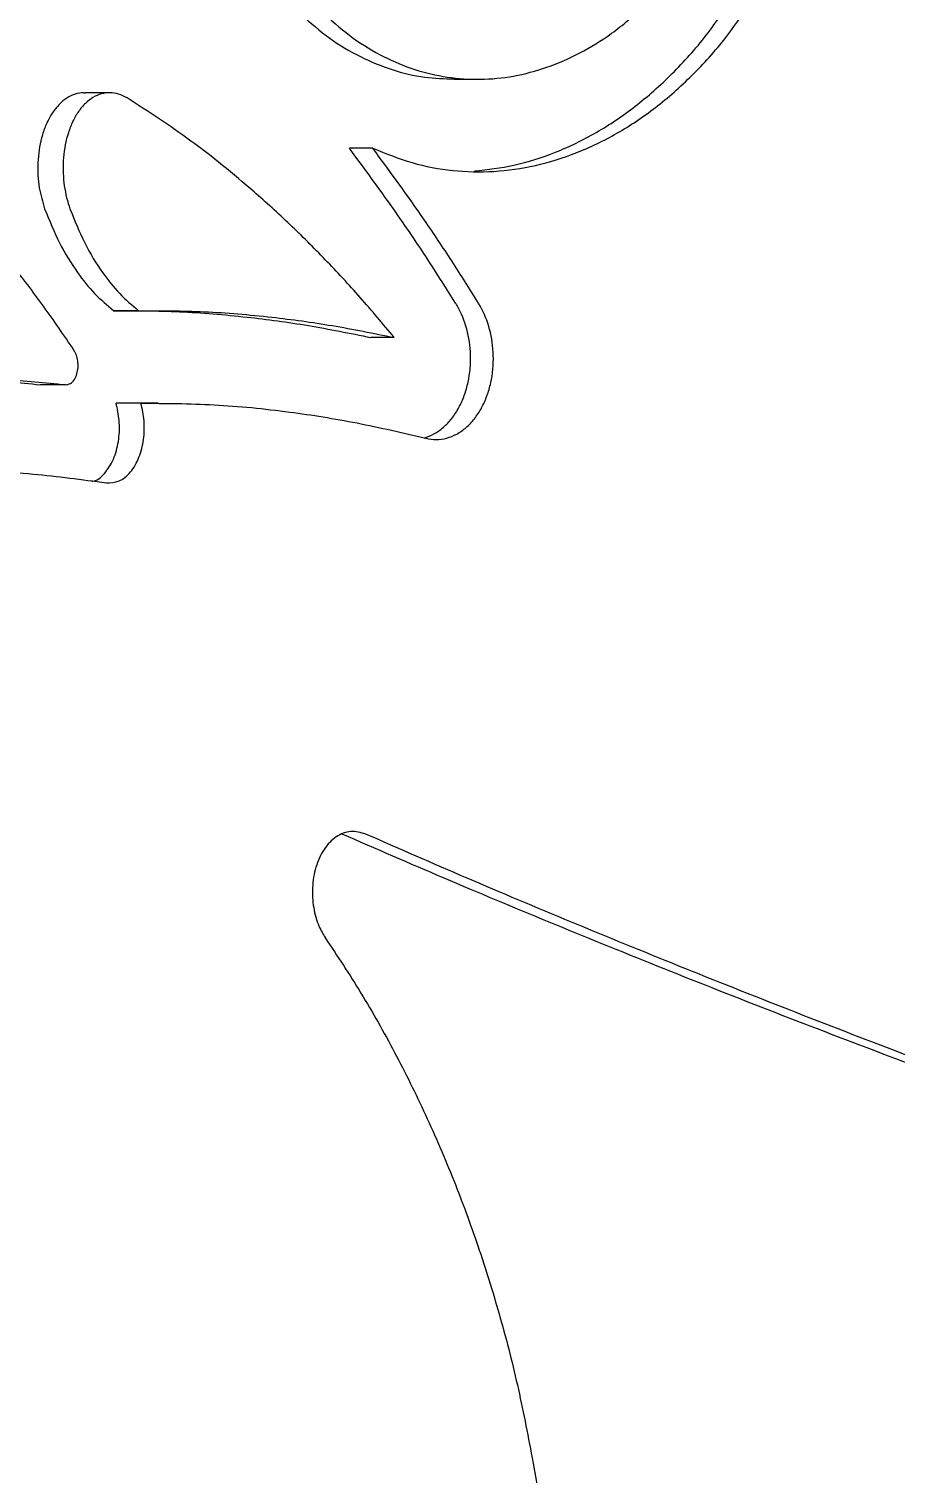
# Model space of a CAD drawing. Header units: millimetres. Extents: x 8 to 871, y 8 to 585.
# Drawn here: x 326.31 to 331.92, y 278.83 to 288.2 of the extents above; entities that cross this region are included whole.
import ezdxf

# ---------------------------------------------------------------- set-up
doc = ezdxf.new("R2010")
doc.units = ezdxf.units.MM
doc.layers.add('OUTLINE', color=7, linetype='Continuous', lineweight=25)

msp = doc.modelspace()

# ---------------------------------------------------------------- linework, layer by layer
at = {"layer": 'OUTLINE'}
for p, q in [((329.06189, 287.87007), (329.21099, 287.87007)), ((326.83275, 287.78305), (326.66963, 287.78305)), ((328.53435, 287.42377), (328.38238, 287.42377)), ((327.01687, 286.37026), (326.8558, 286.37026)), ((328.67308, 286.19673), (328.52181, 286.19673)), ((326.54285, 285.89036), (326.37892, 285.89036)), ((327.0323, 285.77029), (326.87126, 285.77029)), ((327.14294, 285.77122), (326.97628, 285.77122))]:
    msp.add_line(p, q, dxfattribs=at)
for points, knots in [([(328.2243, 288.28805), (328.28465, 288.23548), (328.40556, 288.13018), (328.60152, 288.01339), (328.8053, 287.9282), (329.01594, 287.87923), (329.23031, 287.86476), (329.44707, 287.88558), (329.66353, 287.94288), (329.87669, 288.03548), (330.08923, 288.16663), (330.2959, 288.34119), (330.49393, 288.556), (330.6076, 288.7282), (330.66431, 288.81411)], [0, 0, 0, 0, 0.0807794, 0.161824, 0.2426109, 0.3233261, 0.4042908, 0.4850025, 0.5668394, 0.6489332, 0.7307474, 0.8203865, 0.9103942, 1, 1, 1, 1]), ([(328.53435, 287.42377), (328.61856, 287.38942), (328.78725, 287.32062), (329.05101, 287.27285), (329.31872, 287.26578), (329.58826, 287.30495), (329.85561, 287.3876), (330.11677, 287.51321), (330.36781, 287.68155), (330.60448, 287.88989), (330.82874, 288.13702), (330.95922, 288.33345), (331.02577, 288.43365)], [0, 0, 0, 0, 0.0997207, 0.1997638, 0.2994923, 0.3992265, 0.4992764, 0.5989969, 0.6981568, 0.7976449, 0.8967811, 1, 1, 1, 1]), ([(329.19395, 287.27635), (329.27871, 287.2859), (329.45441, 287.3057), (329.71903, 287.39114), (329.98304, 287.51802), (330.2367, 287.68917), (330.47568, 287.90053), (330.69726, 288.14626), (330.8253, 288.33853), (330.88865, 288.43365)], [0, 0, 0, 0, 0.1356062, 0.2811118, 0.4261366, 0.5702534, 0.7148503, 0.8589281, 1, 1, 1, 1]), ([(328.07058, 288.28805), (328.13162, 288.23523), (328.2539, 288.12943), (328.45202, 288.01219), (328.65801, 287.92775), (328.86222, 287.87856), (328.99818, 287.87434), (329.06196, 287.87236)], [0, 0, 0, 0, 0.2046959, 0.410066, 0.6147855, 0.8193012, 1, 1, 1, 1]), ([(326.59836, 286.11509), (326.53271, 286.2115), (326.40121, 286.40457), (326.19746, 286.67144), (325.98999, 286.92132), (325.78898, 287.1414), (325.59565, 287.33491), (325.41054, 287.50417), (325.22454, 287.65986), (325.10049, 287.75084), (325.03847, 287.79633)], [0, 0, 0, 0, 0.133607, 0.2675906, 0.4011957, 0.5351649, 0.6509088, 0.7666532, 0.8833263, 1, 1, 1, 1]), ([(326.67076, 287.78045), (326.66313, 287.78137), (326.63652, 287.7846), (326.5917, 287.77067), (326.53858, 287.74229), (326.4901, 287.69723), (326.44804, 287.63974), (326.4136, 287.57054), (326.37972, 287.47023), (326.35944, 287.33231), (326.36744, 287.16874), (326.39523, 287.0757), (326.40846, 287.03143)], [0, 0, 0, 0, 0.0359087, 0.125299, 0.2146795, 0.3024579, 0.3902087, 0.4743521, 0.5584702, 0.7154982, 0.8646091, 1, 1, 1, 1]), ([(326.94216, 287.74927), (326.92394, 287.75862), (326.8875, 287.77731), (326.83092, 287.78568), (326.77498, 287.7785), (326.72123, 287.75525), (326.67143, 287.71646), (326.62725, 287.66424), (326.58998, 287.59953), (326.55179, 287.50323), (326.52518, 287.36683), (326.52794, 287.1986), (326.55217, 287.0886), (326.57018, 287.03689), (326.57209, 287.03143)], [0, 0, 0, 0, 0.0754013, 0.1507961, 0.2262449, 0.301686, 0.3760581, 0.4504114, 0.5225295, 0.5946269, 0.7300879, 0.8590225, 0.9851207, 1, 1, 1, 1]), ([(328.67308, 286.19673), (328.59986, 286.28425), (328.45324, 286.4595), (328.22732, 286.70275), (327.9978, 286.93151), (327.70816, 287.19525), (327.35577, 287.48147), (327.08032, 287.65981), (326.94216, 287.74927)], [0, 0, 0, 0, 0.1334721, 0.2672352, 0.4007064, 0.5344633, 0.7664939, 1, 1, 1, 1]), ([(329.07062, 286.41979), (329.01308, 286.51097), (328.898, 286.69331), (328.67027, 287.03273), (328.49571, 287.26983), (328.38238, 287.42377)], [0, 0, 0, 0, 0.2596685, 0.5193379, 1, 1, 1, 1]), ([(329.21864, 286.41979), (329.16127, 286.51121), (329.04654, 286.69404), (328.82012, 287.03339), (328.6467, 287.2703), (328.53435, 287.42377)], [0, 0, 0, 0, 0.2604421, 0.5208831, 1, 1, 1, 1]), ([(326.40846, 287.03143), (326.43908, 286.95568), (326.50033, 286.80421), (326.61246, 286.62345), (326.73089, 286.4761), (326.81392, 286.40575), (326.8558, 286.37026)], [0, 0, 0, 0, 0.270131, 0.5402153, 0.7680571, 1, 1, 1, 1]), ([(326.57209, 287.03143), (326.6026, 286.95555), (326.66362, 286.8038), (326.77526, 286.62296), (326.89298, 286.47582), (326.97533, 286.40566), (327.01687, 286.37026)], [0, 0, 0, 0, 0.2710153, 0.5419908, 0.7689543, 1, 1, 1, 1]), ([(328.86715, 285.54575), (328.8884, 285.55314), (328.93189, 285.56827), (328.99237, 285.6118), (329.04712, 285.66985), (329.09286, 285.73983), (329.12849, 285.81993), (329.16078, 285.93202), (329.1742, 286.08133), (329.14871, 286.25429), (329.10454, 286.36299), (329.07471, 286.41293), (329.07062, 286.41979)], [0, 0, 0, 0, 0.0866354, 0.177295, 0.2651213, 0.3529192, 0.4363901, 0.519839, 0.6758536, 0.8261055, 0.9761126, 1, 1, 1, 1]), ([(328.87815, 285.54331), (328.90059, 285.53946), (328.94546, 285.53177), (329.01316, 285.54163), (329.07863, 285.56785), (329.13955, 285.61039), (329.19378, 285.66794), (329.23932, 285.7371), (329.27497, 285.81652), (329.30766, 285.92823), (329.32179, 286.07772), (329.29706, 286.25169), (329.25299, 286.36185), (329.22294, 286.41254), (329.21864, 286.41979)], [0, 0, 0, 0, 0.0757275, 0.1514448, 0.2272655, 0.3030744, 0.3766772, 0.4502578, 0.5206164, 0.5909579, 0.7232737, 0.8511395, 0.9786941, 1, 1, 1, 1]), ([(326.8558, 286.37026), (326.99699, 286.37005), (327.27936, 286.36963), (327.7015, 286.33397), (328.11517, 286.27846), (328.38619, 286.22399), (328.52181, 286.19673)], [0, 0, 0, 0, 0.2650027, 0.5300051, 0.7648119, 1, 1, 1, 1]), ([(327.01687, 286.37026), (327.15806, 286.37004), (327.44045, 286.36958), (327.86108, 286.33359), (328.27153, 286.27796), (328.53916, 286.22382), (328.67308, 286.19673)], [0, 0, 0, 0, 0.2665645, 0.5331291, 0.7663748, 1, 1, 1, 1]), ([(326.54285, 285.89036), (326.55413, 285.89157), (326.57536, 285.89384), (326.60172, 285.92133), (326.61857, 285.95871), (326.62604, 286.00152), (326.62439, 286.04428), (326.61514, 286.08417), (326.60399, 286.10471), (326.59836, 286.11509)], [0, 0, 0, 0, 0.1798121, 0.3386332, 0.4833402, 0.6170002, 0.7457956, 0.8715732, 1, 1, 1, 1]), ([(325.54791, 285.93346), (325.61916, 285.93361), (325.76165, 285.93391), (326.03679, 285.92338), (326.2454, 285.90325), (326.37892, 285.89036)], [0, 0, 0, 0, 0.2646753, 0.5293499, 1, 1, 1, 1]), ([(325.71673, 285.93346), (325.78798, 285.93361), (325.93048, 285.9339), (326.20405, 285.92328), (326.41099, 285.90318), (326.54285, 285.89036)], [0, 0, 0, 0, 0.266242, 0.5324827, 1, 1, 1, 1]), ([(326.71379, 285.26452), (326.71875, 285.26505), (326.7515, 285.26852), (326.8056, 285.32035), (326.86239, 285.41491), (326.89192, 285.53468), (326.89598, 285.65859), (326.87938, 285.73357), (326.87126, 285.77029)], [0, 0, 0, 0, 0.0380765, 0.2516445, 0.4562431, 0.6473255, 0.8272664, 1, 1, 1, 1]), ([(326.80811, 285.25463), (326.83582, 285.25525), (326.89126, 285.2565), (326.96653, 285.31749), (327.0227, 285.41362), (327.05256, 285.53217), (327.05712, 285.65695), (327.0405, 285.73284), (327.0323, 285.77029)], [0, 0, 0, 0, 0.17990472, 0.36002159, 0.53314835, 0.69581362, 0.84987933, 1, 1, 1, 1]), ([(327.0323, 285.77029), (327.18946, 285.76955), (327.50377, 285.76807), (327.97291, 285.72065), (328.43066, 285.64819), (328.72888, 285.57829), (328.87815, 285.54331)], [0, 0, 0, 0, 0.26711817, 0.53423849, 0.76687252, 1, 1, 1, 1]), ([(325.81696, 285.33396), (325.90213, 285.33268), (326.07246, 285.33013), (326.40043, 285.30911), (326.64948, 285.27583), (326.80811, 285.25463)], [0, 0, 0, 0, 0.2663593, 0.5327175, 1, 1, 1, 1]), ([(328.48902, 282.97712), (328.45641, 282.9863), (328.39118, 283.00468), (328.29513, 282.96708), (328.2154, 282.88565), (328.16155, 282.76843), (328.13872, 282.63402), (328.14662, 282.49973), (328.17831, 282.38556), (328.21228, 282.32857), (328.22712, 282.30368)], [0, 0, 0, 0, 0.138726, 0.2775126, 0.4140628, 0.5458498, 0.6703489, 0.789967, 0.9082904, 1, 1, 1, 1]), ([(334.13097, 280.71192), (333.86834, 280.80562), (333.34309, 280.99303), (332.5762, 281.27438), (331.82535, 281.55596), (331.09055, 281.83864), (330.37267, 282.12221), (329.67263, 282.40688), (328.99105, 282.69188), (328.55462, 282.88201), (328.33632, 282.97712)], [0, 0, 0, 0, 0.1240189, 0.2480374, 0.3724423, 0.4968469, 0.6223851, 0.748023, 0.8739614, 1, 1, 1, 1]), ([(334.24966, 280.71192), (333.98857, 280.80562), (333.4664, 280.99304), (332.70401, 281.27438), (331.95757, 281.55597), (331.22708, 281.83865), (330.51342, 282.12221), (329.81749, 282.40688), (329.13991, 282.69188), (328.70604, 282.88201), (328.48902, 282.97712)], [0, 0, 0, 0, 0.1240196, 0.2480391, 0.3724445, 0.4968497, 0.6223874, 0.7480244, 0.8739618, 1, 1, 1, 1]), ([(328.22712, 282.30368), (328.30489, 282.18622), (328.46084, 281.9507), (328.67727, 281.56674), (328.87865, 281.16118), (329.05889, 280.74114), (329.21829, 280.30991), (329.35629, 279.86744), (329.47529, 279.40915), (329.53601, 279.09286), (329.56637, 278.93472)], [0, 0, 0, 0, 0.1268173, 0.2542902, 0.3811146, 0.5086277, 0.6301708, 0.751709, 0.8758529, 1, 1, 1, 1]), ([(329.56637, 278.93472), (329.68138, 278.28579), (329.91139, 276.98792), (330.29211, 274.86661), (330.56014, 273.39414), (330.71002, 272.57072)], [0, 0, 0, 0, 0.305936, 0.6118719, 1, 1, 1, 1])]:
    msp.add_open_spline(points, degree=3, knots=knots, dxfattribs=at)

doc.saveas('drawing.dxf')
